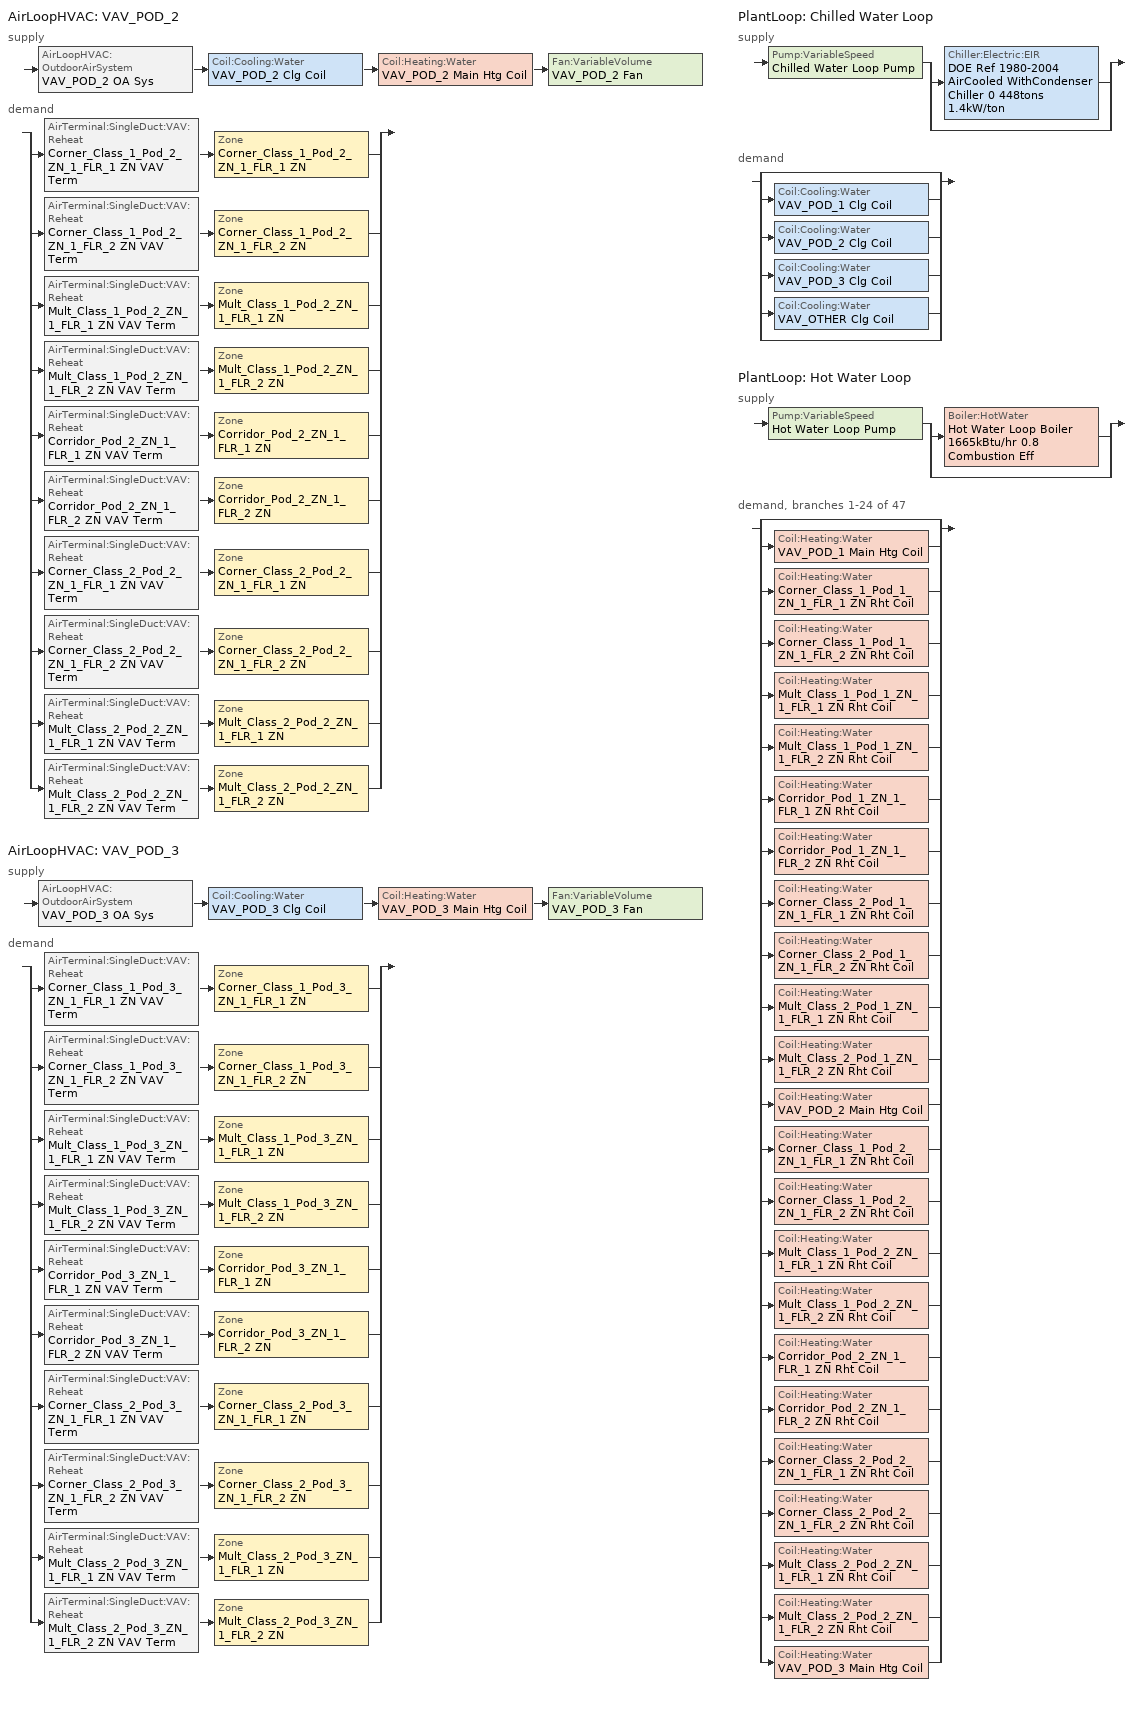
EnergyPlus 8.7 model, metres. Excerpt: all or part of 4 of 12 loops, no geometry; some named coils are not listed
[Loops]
AirLoopHVAC 'VAV_POD_2'
 supply: AirLoopHVAC:OutdoorAirSystem 'VAV_POD_2 OA Sys' > Coil:Cooling:Water 'VAV_POD_2 Clg Coil' > Coil:Heating:Water 'VAV_POD_2 Main Htg Coil' > Fan:VariableVolume 'VAV_POD_2 Fan'
 demand: split
  | AirTerminal:SingleDuct:VAV:Reheat 'Corner_Class_1_Pod_2_ZN_1_FLR_1 ZN VAV Term' > Zone 'Corner_Class_1_Pod_2_ZN_1_FLR_1 ZN'
  | AirTerminal:SingleDuct:VAV:Reheat 'Corner_Class_1_Pod_2_ZN_1_FLR_2 ZN VAV Term' > Zone 'Corner_Class_1_Pod_2_ZN_1_FLR_2 ZN'
  | AirTerminal:SingleDuct:VAV:Reheat 'Mult_Class_1_Pod_2_ZN_1_FLR_1 ZN VAV Term' > Zone 'Mult_Class_1_Pod_2_ZN_1_FLR_1 ZN'
  | AirTerminal:SingleDuct:VAV:Reheat 'Mult_Class_1_Pod_2_ZN_1_FLR_2 ZN VAV Term' > Zone 'Mult_Class_1_Pod_2_ZN_1_FLR_2 ZN'
  | AirTerminal:SingleDuct:VAV:Reheat 'Corridor_Pod_2_ZN_1_FLR_1 ZN VAV Term' > Zone 'Corridor_Pod_2_ZN_1_FLR_1 ZN'
  | AirTerminal:SingleDuct:VAV:Reheat 'Corridor_Pod_2_ZN_1_FLR_2 ZN VAV Term' > Zone 'Corridor_Pod_2_ZN_1_FLR_2 ZN'
  | AirTerminal:SingleDuct:VAV:Reheat 'Corner_Class_2_Pod_2_ZN_1_FLR_1 ZN VAV Term' > Zone 'Corner_Class_2_Pod_2_ZN_1_FLR_1 ZN'
  | AirTerminal:SingleDuct:VAV:Reheat 'Corner_Class_2_Pod_2_ZN_1_FLR_2 ZN VAV Term' > Zone 'Corner_Class_2_Pod_2_ZN_1_FLR_2 ZN'
  | AirTerminal:SingleDuct:VAV:Reheat 'Mult_Class_2_Pod_2_ZN_1_FLR_1 ZN VAV Term' > Zone 'Mult_Class_2_Pod_2_ZN_1_FLR_1 ZN'
  | AirTerminal:SingleDuct:VAV:Reheat 'Mult_Class_2_Pod_2_ZN_1_FLR_2 ZN VAV Term' > Zone 'Mult_Class_2_Pod_2_ZN_1_FLR_2 ZN'
AirLoopHVAC 'VAV_POD_3'
 supply: AirLoopHVAC:OutdoorAirSystem 'VAV_POD_3 OA Sys' > Coil:Cooling:Water 'VAV_POD_3 Clg Coil' > Coil:Heating:Water 'VAV_POD_3 Main Htg Coil' > Fan:VariableVolume 'VAV_POD_3 Fan'
 demand: split
  | AirTerminal:SingleDuct:VAV:Reheat 'Corner_Class_1_Pod_3_ZN_1_FLR_1 ZN VAV Term' > Zone 'Corner_Class_1_Pod_3_ZN_1_FLR_1 ZN'
  | AirTerminal:SingleDuct:VAV:Reheat 'Corner_Class_1_Pod_3_ZN_1_FLR_2 ZN VAV Term' > Zone 'Corner_Class_1_Pod_3_ZN_1_FLR_2 ZN'
  | AirTerminal:SingleDuct:VAV:Reheat 'Mult_Class_1_Pod_3_ZN_1_FLR_1 ZN VAV Term' > Zone 'Mult_Class_1_Pod_3_ZN_1_FLR_1 ZN'
  | AirTerminal:SingleDuct:VAV:Reheat 'Mult_Class_1_Pod_3_ZN_1_FLR_2 ZN VAV Term' > Zone 'Mult_Class_1_Pod_3_ZN_1_FLR_2 ZN'
  | AirTerminal:SingleDuct:VAV:Reheat 'Corridor_Pod_3_ZN_1_FLR_1 ZN VAV Term' > Zone 'Corridor_Pod_3_ZN_1_FLR_1 ZN'
  | AirTerminal:SingleDuct:VAV:Reheat 'Corridor_Pod_3_ZN_1_FLR_2 ZN VAV Term' > Zone 'Corridor_Pod_3_ZN_1_FLR_2 ZN'
  | AirTerminal:SingleDuct:VAV:Reheat 'Corner_Class_2_Pod_3_ZN_1_FLR_1 ZN VAV Term' > Zone 'Corner_Class_2_Pod_3_ZN_1_FLR_1 ZN'
  | AirTerminal:SingleDuct:VAV:Reheat 'Corner_Class_2_Pod_3_ZN_1_FLR_2 ZN VAV Term' > Zone 'Corner_Class_2_Pod_3_ZN_1_FLR_2 ZN'
  | AirTerminal:SingleDuct:VAV:Reheat 'Mult_Class_2_Pod_3_ZN_1_FLR_1 ZN VAV Term' > Zone 'Mult_Class_2_Pod_3_ZN_1_FLR_1 ZN'
  | AirTerminal:SingleDuct:VAV:Reheat 'Mult_Class_2_Pod_3_ZN_1_FLR_2 ZN VAV Term' > Zone 'Mult_Class_2_Pod_3_ZN_1_FLR_2 ZN'
PlantLoop 'Chilled Water Loop'
 supply: Pump:VariableSpeed 'Chilled Water Loop Pump' > split
  | Chiller:Electric:EIR 'DOE Ref 1980-2004 AirCooled WithCondenser  Chiller 0 448tons 1.4kW/ton'
  | bypass
 demand: split
  | bypass
  | Coil:Cooling:Water 'VAV_POD_1 Clg Coil'
  | Coil:Cooling:Water 'VAV_POD_2 Clg Coil'
  | Coil:Cooling:Water 'VAV_POD_3 Clg Coil'
  | Coil:Cooling:Water 'VAV_OTHER Clg Coil'
  | bypass
PlantLoop 'Hot Water Loop'
 supply: Pump:VariableSpeed 'Hot Water Loop Pump' > split
  | Boiler:HotWater 'Hot Water Loop Boiler 1665kBtu/hr 0.8 Combustion Eff'
  | bypass
 demand, branches 1-24 of 47: split
  | bypass
  | Coil:Heating:Water 'VAV_POD_1 Main Htg Coil'
  | Coil:Heating:Water 'Corner_Class_1_Pod_1_ZN_1_FLR_1 ZN Rht Coil'
  | Coil:Heating:Water 'Corner_Class_1_Pod_1_ZN_1_FLR_2 ZN Rht Coil'
  | Coil:Heating:Water 'Mult_Class_1_Pod_1_ZN_1_FLR_1 ZN Rht Coil'
  | Coil:Heating:Water 'Mult_Class_1_Pod_1_ZN_1_FLR_2 ZN Rht Coil'
  | Coil:Heating:Water 'Corridor_Pod_1_ZN_1_FLR_1 ZN Rht Coil'
  | Coil:Heating:Water 'Corridor_Pod_1_ZN_1_FLR_2 ZN Rht Coil'
  | Coil:Heating:Water 'Corner_Class_2_Pod_1_ZN_1_FLR_1 ZN Rht Coil'
  | Coil:Heating:Water 'Corner_Class_2_Pod_1_ZN_1_FLR_2 ZN Rht Coil'
  | Coil:Heating:Water 'Mult_Class_2_Pod_1_ZN_1_FLR_1 ZN Rht Coil'
  | Coil:Heating:Water 'Mult_Class_2_Pod_1_ZN_1_FLR_2 ZN Rht Coil'
  | Coil:Heating:Water 'VAV_POD_2 Main Htg Coil'
  | Coil:Heating:Water 'Corner_Class_1_Pod_2_ZN_1_FLR_1 ZN Rht Coil'
  | Coil:Heating:Water 'Corner_Class_1_Pod_2_ZN_1_FLR_2 ZN Rht Coil'
  | Coil:Heating:Water 'Mult_Class_1_Pod_2_ZN_1_FLR_1 ZN Rht Coil'
  | Coil:Heating:Water 'Mult_Class_1_Pod_2_ZN_1_FLR_2 ZN Rht Coil'
  | Coil:Heating:Water 'Corridor_Pod_2_ZN_1_FLR_1 ZN Rht Coil'
  | Coil:Heating:Water 'Corridor_Pod_2_ZN_1_FLR_2 ZN Rht Coil'
  | Coil:Heating:Water 'Corner_Class_2_Pod_2_ZN_1_FLR_1 ZN Rht Coil'
  | Coil:Heating:Water 'Corner_Class_2_Pod_2_ZN_1_FLR_2 ZN Rht Coil'
  | Coil:Heating:Water 'Mult_Class_2_Pod_2_ZN_1_FLR_1 ZN Rht Coil'
  | Coil:Heating:Water 'Mult_Class_2_Pod_2_ZN_1_FLR_2 ZN Rht Coil'
  | Coil:Heating:Water 'VAV_POD_3 Main Htg Coil'
[ZoneControl:Thermostat] Control Object Type 1=ThermostatSetpoint:DualSetpoint
Name | Zone or ZoneList | Control Type Schedule | Control Name 1
Corner_Class_1_Pod_2_ZN_1_FLR_1 ZN Thermostat | Corner_Class_1_Pod_2_ZN_1_FLR_1 ZN | Corner_Class_1_Pod_2_ZN_1_FLR_1 ZN Thermostat Schedule | SecondarySchool Classroom Thermostat 12
Corner_Class_1_Pod_2_ZN_1_FLR_2 ZN Thermostat | Corner_Class_1_Pod_2_ZN_1_FLR_2 ZN | Corner_Class_1_Pod_2_ZN_1_FLR_2 ZN Thermostat Schedule | SecondarySchool Classroom Thermostat 22
Corner_Class_1_Pod_3_ZN_1_FLR_1 ZN Thermostat | Corner_Class_1_Pod_3_ZN_1_FLR_1 ZN | Corner_Class_1_Pod_3_ZN_1_FLR_1 ZN Thermostat Schedule | SecondarySchool Classroom Thermostat 11
Corner_Class_1_Pod_3_ZN_1_FLR_2 ZN Thermostat | Corner_Class_1_Pod_3_ZN_1_FLR_2 ZN | Corner_Class_1_Pod_3_ZN_1_FLR_2 ZN Thermostat Schedule | SecondarySchool Classroom Thermostat 17
Corner_Class_2_Pod_2_ZN_1_FLR_1 ZN Thermostat | Corner_Class_2_Pod_2_ZN_1_FLR_1 ZN | Corner_Class_2_Pod_2_ZN_1_FLR_1 ZN Thermostat Schedule | SecondarySchool Classroom Thermostat 21
Corner_Class_2_Pod_2_ZN_1_FLR_2 ZN Thermostat | Corner_Class_2_Pod_2_ZN_1_FLR_2 ZN | Corner_Class_2_Pod_2_ZN_1_FLR_2 ZN Thermostat Schedule | SecondarySchool Classroom Thermostat 6
Corner_Class_2_Pod_3_ZN_1_FLR_1 ZN Thermostat | Corner_Class_2_Pod_3_ZN_1_FLR_1 ZN | Corner_Class_2_Pod_3_ZN_1_FLR_1 ZN Thermostat Schedule | SecondarySchool Classroom Thermostat 8
Corner_Class_2_Pod_3_ZN_1_FLR_2 ZN Thermostat | Corner_Class_2_Pod_3_ZN_1_FLR_2 ZN | Corner_Class_2_Pod_3_ZN_1_FLR_2 ZN Thermostat Schedule | SecondarySchool Classroom Thermostat 5
Corridor_Pod_2_ZN_1_FLR_1 ZN Thermostat | Corridor_Pod_2_ZN_1_FLR_1 ZN | Corridor_Pod_2_ZN_1_FLR_1 ZN Thermostat Schedule | SecondarySchool Corridor Thermostat 4
Corridor_Pod_2_ZN_1_FLR_2 ZN Thermostat | Corridor_Pod_2_ZN_1_FLR_2 ZN | Corridor_Pod_2_ZN_1_FLR_2 ZN Thermostat Schedule | SecondarySchool Corridor Thermostat 3
Corridor_Pod_3_ZN_1_FLR_1 ZN Thermostat | Corridor_Pod_3_ZN_1_FLR_1 ZN | Corridor_Pod_3_ZN_1_FLR_1 ZN Thermostat Schedule | SecondarySchool Corridor Thermostat 7
Corridor_Pod_3_ZN_1_FLR_2 ZN Thermostat | Corridor_Pod_3_ZN_1_FLR_2 ZN | Corridor_Pod_3_ZN_1_FLR_2 ZN Thermostat Schedule | SecondarySchool Corridor Thermostat 2
Mult_Class_1_Pod_2_ZN_1_FLR_1 ZN Thermostat | Mult_Class_1_Pod_2_ZN_1_FLR_1 ZN | Mult_Class_1_Pod_2_ZN_1_FLR_1 ZN Thermostat Schedule | SecondarySchool Classroom Thermostat 16
Mult_Class_1_Pod_2_ZN_1_FLR_2 ZN Thermostat | Mult_Class_1_Pod_2_ZN_1_FLR_2 ZN | Mult_Class_1_Pod_2_ZN_1_FLR_2 ZN Thermostat Schedule | SecondarySchool Classroom Thermostat 18
Mult_Class_1_Pod_3_ZN_1_FLR_1 ZN Thermostat | Mult_Class_1_Pod_3_ZN_1_FLR_1 ZN | Mult_Class_1_Pod_3_ZN_1_FLR_1 ZN Thermostat Schedule | SecondarySchool Classroom Thermostat 1
Mult_Class_1_Pod_3_ZN_1_FLR_2 ZN Thermostat | Mult_Class_1_Pod_3_ZN_1_FLR_2 ZN | Mult_Class_1_Pod_3_ZN_1_FLR_2 ZN Thermostat Schedule | SecondarySchool Classroom Thermostat 13
Mult_Class_2_Pod_2_ZN_1_FLR_1 ZN Thermostat | Mult_Class_2_Pod_2_ZN_1_FLR_1 ZN | Mult_Class_2_Pod_2_ZN_1_FLR_1 ZN Thermostat Schedule | SecondarySchool Classroom Thermostat 19
Mult_Class_2_Pod_2_ZN_1_FLR_2 ZN Thermostat | Mult_Class_2_Pod_2_ZN_1_FLR_2 ZN | Mult_Class_2_Pod_2_ZN_1_FLR_2 ZN Thermostat Schedule | SecondarySchool Classroom Thermostat 23
Mult_Class_2_Pod_3_ZN_1_FLR_1 ZN Thermostat | Mult_Class_2_Pod_3_ZN_1_FLR_1 ZN | Mult_Class_2_Pod_3_ZN_1_FLR_1 ZN Thermostat Schedule | SecondarySchool Classroom Thermostat 9
Mult_Class_2_Pod_3_ZN_1_FLR_2 ZN Thermostat | Mult_Class_2_Pod_3_ZN_1_FLR_2 ZN | Mult_Class_2_Pod_3_ZN_1_FLR_2 ZN Thermostat Schedule | SecondarySchool Classroom Thermostat 10
[ThermostatSetpoint:DualSetpoint]
Name | Heating Setpoint Temperature Schedule | Cooling Setpoint Temperature Schedule
SecondarySchool Classroom Thermostat 12; SecondarySchool Classroom Thermostat 22; SecondarySchool Classroom Thermostat 11; SecondarySchool Classroom Thermostat 17; SecondarySchool Classroom Thermostat 21; SecondarySchool Classroom Thermostat 6; SecondarySchool Classroom Thermostat 8; SecondarySchool Classroom Thermostat 5; SecondarySchool Classroom Thermostat 16; SecondarySchool Classroom Thermostat 18; SecondarySchool Classroom Thermostat 1; SecondarySchool Classroom Thermostat 13; SecondarySchool Classroom Thermostat 19; SecondarySchool Classroom Thermostat 23; SecondarySchool Classroom Thermostat 9; SecondarySchool Classroom Thermostat 10 | SecondarySchool HtgSetp | SecondarySchool ClgSetp
SecondarySchool Corridor Thermostat 4; SecondarySchool Corridor Thermostat 3; SecondarySchool Corridor Thermostat 7; SecondarySchool Corridor Thermostat 2 | SecondarySchool HtgSetp BathCorrMechKitchen | SecondarySchool ClgSetp BathCorrMechKitchen
[Zone equipment]
Corner_Class_1_Pod_2_ZN_1_FLR_1 ZN: Corner_Class_1_Pod_2_ZN_1_FLR_1 ZN VAV Term
Corner_Class_1_Pod_2_ZN_1_FLR_2 ZN: Corner_Class_1_Pod_2_ZN_1_FLR_2 ZN VAV Term
Corner_Class_1_Pod_3_ZN_1_FLR_1 ZN: Corner_Class_1_Pod_3_ZN_1_FLR_1 ZN VAV Term
Corner_Class_1_Pod_3_ZN_1_FLR_2 ZN: Corner_Class_1_Pod_3_ZN_1_FLR_2 ZN VAV Term
Corner_Class_2_Pod_2_ZN_1_FLR_1 ZN: Corner_Class_2_Pod_2_ZN_1_FLR_1 ZN VAV Term
Corner_Class_2_Pod_2_ZN_1_FLR_2 ZN: Corner_Class_2_Pod_2_ZN_1_FLR_2 ZN VAV Term
Corner_Class_2_Pod_3_ZN_1_FLR_1 ZN: Corner_Class_2_Pod_3_ZN_1_FLR_1 ZN VAV Term
Corner_Class_2_Pod_3_ZN_1_FLR_2 ZN: Corner_Class_2_Pod_3_ZN_1_FLR_2 ZN VAV Term
Corridor_Pod_2_ZN_1_FLR_1 ZN: Corridor_Pod_2_ZN_1_FLR_1 ZN VAV Term
Corridor_Pod_2_ZN_1_FLR_2 ZN: Corridor_Pod_2_ZN_1_FLR_2 ZN VAV Term
Corridor_Pod_3_ZN_1_FLR_1 ZN: Corridor_Pod_3_ZN_1_FLR_1 ZN VAV Term
Corridor_Pod_3_ZN_1_FLR_2 ZN: Corridor_Pod_3_ZN_1_FLR_2 ZN VAV Term
Mult_Class_1_Pod_2_ZN_1_FLR_1 ZN: Mult_Class_1_Pod_2_ZN_1_FLR_1 ZN VAV Term
Mult_Class_1_Pod_2_ZN_1_FLR_2 ZN: Mult_Class_1_Pod_2_ZN_1_FLR_2 ZN VAV Term
Mult_Class_1_Pod_3_ZN_1_FLR_1 ZN: Mult_Class_1_Pod_3_ZN_1_FLR_1 ZN VAV Term
Mult_Class_1_Pod_3_ZN_1_FLR_2 ZN: Mult_Class_1_Pod_3_ZN_1_FLR_2 ZN VAV Term
Mult_Class_2_Pod_2_ZN_1_FLR_1 ZN: Mult_Class_2_Pod_2_ZN_1_FLR_1 ZN VAV Term
Mult_Class_2_Pod_2_ZN_1_FLR_2 ZN: Mult_Class_2_Pod_2_ZN_1_FLR_2 ZN VAV Term
Mult_Class_2_Pod_3_ZN_1_FLR_1 ZN: Mult_Class_2_Pod_3_ZN_1_FLR_1 ZN VAV Term
Mult_Class_2_Pod_3_ZN_1_FLR_2 ZN: Mult_Class_2_Pod_3_ZN_1_FLR_2 ZN VAV Term
[Sizing:Zone] Zone Cooling Design Supply Air Temperature Input Method=SupplyAirTemperature; Zone Cooling Design Supply Air Temperature {C}=12.8; Zone Cooling Design Supply Air Temperature Difference {deltaC}=11.11; Zone Heating Design Supply Air Temperature Input Method=SupplyAirTemperature; Zone Heating Design Supply Air Temperature {C}=40; Zone Heating Design Supply Air Temperature Difference {deltaC}=11.11; Zone Cooling Design Supply Air Humidity Ratio {kgWater/kgDryAir}=0.0085; Zone Heating Design Supply Air Humidity Ratio {kgWater/kgDryAir}=0.008; Cooling Design Air Flow Method=DesignDay; Cooling Design Air Flow Rate {m3/s}=0; Cooling Minimum Air Flow per Zone Floor Area {m3/s-m2}=0.000762; Cooling Minimum Air Flow {m3/s}=0; Cooling Minimum Air Flow Fraction=0; Heating Design Air Flow Method=DesignDay; Heating Design Air Flow Rate {m3/s}=0; Heating Maximum Air Flow per Zone Floor Area {m3/s-m2}=0.002032; Heating Maximum Air Flow {m3/s}=0.141576; Heating Maximum Air Flow Fraction=0.3; Account for Dedicated Outdoor Air System=No
Name | Design Specification Outdoor Air Object | Design Specification Zone Air Distribution Object
Corner_Class_1_Pod_2_ZN_1_FLR_1 ZN | SecondarySchool Classroom Ventilation (18.26695065 ft3/min-person | Corner_Class_1_Pod_2_ZN_1_FLR_1 ZN Design Spec Zone Air Dist
Corner_Class_1_Pod_2_ZN_1_FLR_2 ZN | SecondarySchool Classroom Ventilation (18.26695065 ft3/min-person | Corner_Class_1_Pod_2_ZN_1_FLR_2 ZN Design Spec Zone Air Dist
Corner_Class_1_Pod_3_ZN_1_FLR_1 ZN | SecondarySchool Classroom Ventilation (18.26695065 ft3/min-person | Corner_Class_1_Pod_3_ZN_1_FLR_1 ZN Design Spec Zone Air Dist
Corner_Class_1_Pod_3_ZN_1_FLR_2 ZN | SecondarySchool Classroom Ventilation (18.26695065 ft3/min-person | Corner_Class_1_Pod_3_ZN_1_FLR_2 ZN Design Spec Zone Air Dist
Corner_Class_2_Pod_2_ZN_1_FLR_1 ZN | SecondarySchool Classroom Ventilation (18.26695065 ft3/min-person | Corner_Class_2_Pod_2_ZN_1_FLR_1 ZN Design Spec Zone Air Dist
Corner_Class_2_Pod_2_ZN_1_FLR_2 ZN | SecondarySchool Classroom Ventilation (18.26695065 ft3/min-person | Corner_Class_2_Pod_2_ZN_1_FLR_2 ZN Design Spec Zone Air Dist
Corner_Class_2_Pod_3_ZN_1_FLR_1 ZN | SecondarySchool Classroom Ventilation (18.26695065 ft3/min-person | Corner_Class_2_Pod_3_ZN_1_FLR_1 ZN Design Spec Zone Air Dist
Corner_Class_2_Pod_3_ZN_1_FLR_2 ZN | SecondarySchool Classroom Ventilation (18.26695065 ft3/min-person | Corner_Class_2_Pod_3_ZN_1_FLR_2 ZN Design Spec Zone Air Dist
Corridor_Pod_2_ZN_1_FLR_1 ZN | SecondarySchool Corridor Ventilation (18.26695065 ft3/min-person | Corridor_Pod_2_ZN_1_FLR_1 ZN Design Spec Zone Air Dist
Corridor_Pod_2_ZN_1_FLR_2 ZN | SecondarySchool Corridor Ventilation (18.26695065 ft3/min-person | Corridor_Pod_2_ZN_1_FLR_2 ZN Design Spec Zone Air Dist
Corridor_Pod_3_ZN_1_FLR_1 ZN | SecondarySchool Corridor Ventilation (18.26695065 ft3/min-person | Corridor_Pod_3_ZN_1_FLR_1 ZN Design Spec Zone Air Dist
Corridor_Pod_3_ZN_1_FLR_2 ZN | SecondarySchool Corridor Ventilation (18.26695065 ft3/min-person | Corridor_Pod_3_ZN_1_FLR_2 ZN Design Spec Zone Air Dist
Mult_Class_1_Pod_2_ZN_1_FLR_1 ZN | SecondarySchool Classroom Ventilation (18.26695065 ft3/min-person | Mult_Class_1_Pod_2_ZN_1_FLR_1 ZN Design Spec Zone Air Dist
Mult_Class_1_Pod_2_ZN_1_FLR_2 ZN | SecondarySchool Classroom Ventilation (18.26695065 ft3/min-person | Mult_Class_1_Pod_2_ZN_1_FLR_2 ZN Design Spec Zone Air Dist
Mult_Class_1_Pod_3_ZN_1_FLR_1 ZN | SecondarySchool Classroom Ventilation (18.26695065 ft3/min-person | Mult_Class_1_Pod_3_ZN_1_FLR_1 ZN Design Spec Zone Air Dist
Mult_Class_1_Pod_3_ZN_1_FLR_2 ZN | SecondarySchool Classroom Ventilation (18.26695065 ft3/min-person | Mult_Class_1_Pod_3_ZN_1_FLR_2 ZN Design Spec Zone Air Dist
Mult_Class_2_Pod_2_ZN_1_FLR_1 ZN | SecondarySchool Classroom Ventilation (18.26695065 ft3/min-person | Mult_Class_2_Pod_2_ZN_1_FLR_1 ZN Design Spec Zone Air Dist
Mult_Class_2_Pod_2_ZN_1_FLR_2 ZN | SecondarySchool Classroom Ventilation (18.26695065 ft3/min-person | Mult_Class_2_Pod_2_ZN_1_FLR_2 ZN Design Spec Zone Air Dist
Mult_Class_2_Pod_3_ZN_1_FLR_1 ZN | SecondarySchool Classroom Ventilation (18.26695065 ft3/min-person | Mult_Class_2_Pod_3_ZN_1_FLR_1 ZN Design Spec Zone Air Dist
Mult_Class_2_Pod_3_ZN_1_FLR_2 ZN | SecondarySchool Classroom Ventilation (18.26695065 ft3/min-person | Mult_Class_2_Pod_3_ZN_1_FLR_2 ZN Design Spec Zone Air Dist
[DesignSpecification:ZoneAirDistribution] Zone Air Distribution Effectiveness in Cooling Mode=1; Zone Air Distribution Effectiveness in Heating Mode=1
Corner_Class_1_Pod_2_ZN_1_FLR_1 ZN Design Spec Zone Air Dist; Corner_Class_1_Pod_2_ZN_1_FLR_2 ZN Design Spec Zone Air Dist; Corner_Class_1_Pod_3_ZN_1_FLR_1 ZN Design Spec Zone Air Dist; Corner_Class_1_Pod_3_ZN_1_FLR_2 ZN Design Spec Zone Air Dist; Corner_Class_2_Pod_2_ZN_1_FLR_1 ZN Design Spec Zone Air Dist; Corner_Class_2_Pod_2_ZN_1_FLR_2 ZN Design Spec Zone Air Dist; Corner_Class_2_Pod_3_ZN_1_FLR_1 ZN Design Spec Zone Air Dist; Corner_Class_2_Pod_3_ZN_1_FLR_2 ZN Design Spec Zone Air Dist; Corridor_Pod_2_ZN_1_FLR_1 ZN Design Spec Zone Air Dist; Corridor_Pod_2_ZN_1_FLR_2 ZN Design Spec Zone Air Dist; Corridor_Pod_3_ZN_1_FLR_1 ZN Design Spec Zone Air Dist; Corridor_Pod_3_ZN_1_FLR_2 ZN Design Spec Zone Air Dist; Mult_Class_1_Pod_2_ZN_1_FLR_1 ZN Design Spec Zone Air Dist; Mult_Class_1_Pod_2_ZN_1_FLR_2 ZN Design Spec Zone Air Dist; Mult_Class_1_Pod_3_ZN_1_FLR_1 ZN Design Spec Zone Air Dist; Mult_Class_1_Pod_3_ZN_1_FLR_2 ZN Design Spec Zone Air Dist; Mult_Class_2_Pod_2_ZN_1_FLR_1 ZN Design Spec Zone Air Dist; Mult_Class_2_Pod_2_ZN_1_FLR_2 ZN Design Spec Zone Air Dist; Mult_Class_2_Pod_3_ZN_1_FLR_1 ZN Design Spec Zone Air Dist; Mult_Class_2_Pod_3_ZN_1_FLR_2 ZN Design Spec Zone Air Dist
[Controller:MechanicalVentilation] Availability Schedule=Always On Discrete; Demand Controlled Ventilation=No; System Outdoor Air Method=ZoneSum; Design Specification Outdoor Air Object Name 1=SecondarySchool Classroom Ventilation (18.26695065 ft3/min-person; Design Specification Outdoor Air Object Name 2=SecondarySchool Classroom Ventilation (18.26695065 ft3/min-person; Design Specification Outdoor Air Object Name 3=SecondarySchool Classroom Ventilation (18.26695065 ft3/min-person; Design Specification Outdoor Air Object Name 4=SecondarySchool Classroom Ventilation (18.26695065 ft3/min-person; Design Specification Outdoor Air Object Name 5=SecondarySchool Corridor Ventilation (18.26695065 ft3/min-person; Design Specification Outdoor Air Object Name 6=SecondarySchool Corridor Ventilation (18.26695065 ft3/min-person; Design Specification Outdoor Air Object Name 7=SecondarySchool Classroom Ventilation (18.26695065 ft3/min-person; Design Specification Outdoor Air Object Name 8=SecondarySchool Classroom Ventilation (18.26695065 ft3/min-person; Design Specification Outdoor Air Object Name 9=SecondarySchool Classroom Ventilation (18.26695065 ft3/min-person; Design Specification Outdoor Air Object Name 10=SecondarySchool Classroom Ventilation (18.26695065 ft3/min-person
Name | Zone Name 1 | Design Specification Zone Air Distribution Object Name 1 | Zone Name 2 | Design Specification Zone Air Distribution Object Name 2 | Zone Name 3 | Design Specification Zone Air Distribution Object Name 3 | Zone Name 4 | Design Specification Zone Air Distribution Object Name 4 | Zone Name 5 | Design Specification Zone Air Distribution Object Name 5 | Zone Name 6 | Design Specification Zone Air Distribution Object Name 6 | Zone Name 7 | Design Specification Zone Air Distribution Object Name 7 | Zone Name 8 | Design Specification Zone Air Distribution Object Name 8 | Zone Name 9 | Design Specification Zone Air Distribution Object Name 9 | Zone Name 10 | Design Specification Zone Air Distribution Object Name 10
VAV_POD_2 Vent Controller | Corner_Class_1_Pod_2_ZN_1_FLR_1 ZN | Corner_Class_1_Pod_2_ZN_1_FLR_1 ZN Design Spec Zone Air Dist | Corner_Class_1_Pod_2_ZN_1_FLR_2 ZN | Corner_Class_1_Pod_2_ZN_1_FLR_2 ZN Design Spec Zone Air Dist | Corner_Class_2_Pod_2_ZN_1_FLR_1 ZN | Corner_Class_2_Pod_2_ZN_1_FLR_1 ZN Design Spec Zone Air Dist | Corner_Class_2_Pod_2_ZN_1_FLR_2 ZN | Corner_Class_2_Pod_2_ZN_1_FLR_2 ZN Design Spec Zone Air Dist | Corridor_Pod_2_ZN_1_FLR_1 ZN | Corridor_Pod_2_ZN_1_FLR_1 ZN Design Spec Zone Air Dist | Corridor_Pod_2_ZN_1_FLR_2 ZN | Corridor_Pod_2_ZN_1_FLR_2 ZN Design Spec Zone Air Dist | Mult_Class_1_Pod_2_ZN_1_FLR_1 ZN | Mult_Class_1_Pod_2_ZN_1_FLR_1 ZN Design Spec Zone Air Dist | Mult_Class_1_Pod_2_ZN_1_FLR_2 ZN | Mult_Class_1_Pod_2_ZN_1_FLR_2 ZN Design Spec Zone Air Dist | Mult_Class_2_Pod_2_ZN_1_FLR_1 ZN | Mult_Class_2_Pod_2_ZN_1_FLR_1 ZN Design Spec Zone Air Dist | Mult_Class_2_Pod_2_ZN_1_FLR_2 ZN | Mult_Class_2_Pod_2_ZN_1_FLR_2 ZN Design Spec Zone Air Dist
VAV_POD_3 Vent Controller | Corner_Class_1_Pod_3_ZN_1_FLR_1 ZN | Corner_Class_1_Pod_3_ZN_1_FLR_1 ZN Design Spec Zone Air Dist | Corner_Class_1_Pod_3_ZN_1_FLR_2 ZN | Corner_Class_1_Pod_3_ZN_1_FLR_2 ZN Design Spec Zone Air Dist | Corner_Class_2_Pod_3_ZN_1_FLR_1 ZN | Corner_Class_2_Pod_3_ZN_1_FLR_1 ZN Design Spec Zone Air Dist | Corner_Class_2_Pod_3_ZN_1_FLR_2 ZN | Corner_Class_2_Pod_3_ZN_1_FLR_2 ZN Design Spec Zone Air Dist | Corridor_Pod_3_ZN_1_FLR_1 ZN | Corridor_Pod_3_ZN_1_FLR_1 ZN Design Spec Zone Air Dist | Corridor_Pod_3_ZN_1_FLR_2 ZN | Corridor_Pod_3_ZN_1_FLR_2 ZN Design Spec Zone Air Dist | Mult_Class_1_Pod_3_ZN_1_FLR_1 ZN | Mult_Class_1_Pod_3_ZN_1_FLR_1 ZN Design Spec Zone Air Dist | Mult_Class_1_Pod_3_ZN_1_FLR_2 ZN | Mult_Class_1_Pod_3_ZN_1_FLR_2 ZN Design Spec Zone Air Dist | Mult_Class_2_Pod_3_ZN_1_FLR_1 ZN | Mult_Class_2_Pod_3_ZN_1_FLR_1 ZN Design Spec Zone Air Dist | Mult_Class_2_Pod_3_ZN_1_FLR_2 ZN | Mult_Class_2_Pod_3_ZN_1_FLR_2 ZN Design Spec Zone Air Dist
[DesignSpecification:OutdoorAir] Outdoor Air Method=Sum; Outdoor Air Flow per Person {m3/s-person}=0.00862104; Outdoor Air Flow per Zone {m3/s}=0; Outdoor Air Flow Air Changes per Hour {1/hr}=0
Name | Outdoor Air Flow per Zone Floor Area {m3/s-m2}
SecondarySchool Classroom Ventilation (18.26695065 ft3/min-person | 0
SecondarySchool Corridor Ventilation (18.26695065 ft3/min-person | 0.000508
[AirTerminal:SingleDuct:VAV:Reheat] Availability Schedule=Always On Discrete; Maximum Air Flow Rate {m3/s}=Autosize; Zone Minimum Air Flow Input Method=Constant; Constant Minimum Air Flow Fraction=0.3; Fixed Minimum Air Flow Rate {m3/s}=0; Maximum Hot Water or Steam Flow Rate {m3/s}=Autosize; Minimum Hot Water or Steam Flow Rate {m3/s}=0; Convergence Tolerance=0.001; Damper Heating Action=Normal; Maximum Flow per Zone Floor Area During Reheat {m3/s-m2}=0; Maximum Flow Fraction During Reheat=0.5; Maximum Reheat Air Temperature {C}=40
Name | Reheat Coil
Corner_Class_1_Pod_2_ZN_1_FLR_1 ZN VAV Term | Corner_Class_1_Pod_2_ZN_1_FLR_1 ZN Rht Coil
Corner_Class_1_Pod_2_ZN_1_FLR_2 ZN VAV Term | Corner_Class_1_Pod_2_ZN_1_FLR_2 ZN Rht Coil
Corner_Class_1_Pod_3_ZN_1_FLR_1 ZN VAV Term | Corner_Class_1_Pod_3_ZN_1_FLR_1 ZN Rht Coil
Corner_Class_1_Pod_3_ZN_1_FLR_2 ZN VAV Term | Corner_Class_1_Pod_3_ZN_1_FLR_2 ZN Rht Coil
Corner_Class_2_Pod_2_ZN_1_FLR_1 ZN VAV Term | Corner_Class_2_Pod_2_ZN_1_FLR_1 ZN Rht Coil
Corner_Class_2_Pod_2_ZN_1_FLR_2 ZN VAV Term | Corner_Class_2_Pod_2_ZN_1_FLR_2 ZN Rht Coil
Corner_Class_2_Pod_3_ZN_1_FLR_1 ZN VAV Term | Corner_Class_2_Pod_3_ZN_1_FLR_1 ZN Rht Coil
Corner_Class_2_Pod_3_ZN_1_FLR_2 ZN VAV Term | Corner_Class_2_Pod_3_ZN_1_FLR_2 ZN Rht Coil
Corridor_Pod_2_ZN_1_FLR_1 ZN VAV Term | Corridor_Pod_2_ZN_1_FLR_1 ZN Rht Coil
Corridor_Pod_2_ZN_1_FLR_2 ZN VAV Term | Corridor_Pod_2_ZN_1_FLR_2 ZN Rht Coil
Corridor_Pod_3_ZN_1_FLR_1 ZN VAV Term | Corridor_Pod_3_ZN_1_FLR_1 ZN Rht Coil
Corridor_Pod_3_ZN_1_FLR_2 ZN VAV Term | Corridor_Pod_3_ZN_1_FLR_2 ZN Rht Coil
Mult_Class_1_Pod_2_ZN_1_FLR_1 ZN VAV Term | Mult_Class_1_Pod_2_ZN_1_FLR_1 ZN Rht Coil
Mult_Class_1_Pod_2_ZN_1_FLR_2 ZN VAV Term | Mult_Class_1_Pod_2_ZN_1_FLR_2 ZN Rht Coil
Mult_Class_1_Pod_3_ZN_1_FLR_1 ZN VAV Term | Mult_Class_1_Pod_3_ZN_1_FLR_1 ZN Rht Coil
Mult_Class_1_Pod_3_ZN_1_FLR_2 ZN VAV Term | Mult_Class_1_Pod_3_ZN_1_FLR_2 ZN Rht Coil
Mult_Class_2_Pod_2_ZN_1_FLR_1 ZN VAV Term | Mult_Class_2_Pod_2_ZN_1_FLR_1 ZN Rht Coil
Mult_Class_2_Pod_2_ZN_1_FLR_2 ZN VAV Term | Mult_Class_2_Pod_2_ZN_1_FLR_2 ZN Rht Coil
Mult_Class_2_Pod_3_ZN_1_FLR_1 ZN VAV Term | Mult_Class_2_Pod_3_ZN_1_FLR_1 ZN Rht Coil
Mult_Class_2_Pod_3_ZN_1_FLR_2 ZN VAV Term | Mult_Class_2_Pod_3_ZN_1_FLR_2 ZN Rht Coil
[Coil:Heating:Water] Availability Schedule=Always On Discrete; U-Factor Times Area Value {W/K}=Autosize; Maximum Water Flow Rate {m3/s}=Autosize; Performance Input Method=UFactorTimesAreaAndDesignWaterFlowRate; Rated Capacity {W}=Autosize; Rated Inlet Water Temperature {C}=82.2222; Rated Outlet Water Temperature {C}=71.1111; Rated Ratio for Air and Water Convection=0.5
Name | Rated Inlet Air Temperature {C} | Rated Outlet Air Temperature {C}
Corner_Class_1_Pod_1_ZN_1_FLR_1 ZN Rht Coil; Corner_Class_1_Pod_1_ZN_1_FLR_2 ZN Rht Coil; Corner_Class_1_Pod_2_ZN_1_FLR_1 ZN Rht Coil; Corner_Class_1_Pod_2_ZN_1_FLR_2 ZN Rht Coil; Corner_Class_2_Pod_1_ZN_1_FLR_1 ZN Rht Coil; Corner_Class_2_Pod_1_ZN_1_FLR_2 ZN Rht Coil; Corner_Class_2_Pod_2_ZN_1_FLR_1 ZN Rht Coil; Corner_Class_2_Pod_2_ZN_1_FLR_2 ZN Rht Coil; Corridor_Pod_1_ZN_1_FLR_1 ZN Rht Coil; Corridor_Pod_1_ZN_1_FLR_2 ZN Rht Coil; Corridor_Pod_2_ZN_1_FLR_1 ZN Rht Coil; Corridor_Pod_2_ZN_1_FLR_2 ZN Rht Coil; Mult_Class_1_Pod_1_ZN_1_FLR_1 ZN Rht Coil; Mult_Class_1_Pod_1_ZN_1_FLR_2 ZN Rht Coil; Mult_Class_1_Pod_2_ZN_1_FLR_1 ZN Rht Coil; Mult_Class_1_Pod_2_ZN_1_FLR_2 ZN Rht Coil; Mult_Class_2_Pod_1_ZN_1_FLR_1 ZN Rht Coil; Mult_Class_2_Pod_1_ZN_1_FLR_2 ZN Rht Coil; Mult_Class_2_Pod_2_ZN_1_FLR_1 ZN Rht Coil; Mult_Class_2_Pod_2_ZN_1_FLR_2 ZN Rht Coil | 12.8 | 40
VAV_POD_2 Main Htg Coil; VAV_POD_3 Main Htg Coil | 7 | 12.8
[AirLoopHVAC] Design Supply Air Flow Rate {m3/s}=AutoSize
VAV_POD_2; VAV_POD_3
[Sizing:System] Type of Load to Size On=Sensible; Design Outdoor Air Flow Rate {m3/s}=Autosize; Central Heating Maximum System Air Flow Ratio=0.3; Preheat Design Temperature {C}=7; Preheat Design Humidity Ratio {kgWater/kgDryAir}=0.008; Precool Design Temperature {C}=12.8; Precool Design Humidity Ratio {kgWater/kgDryAir}=0.008; Central Cooling Design Supply Air Temperature {C}=12.8; Central Heating Design Supply Air Temperature {C}=12.8; Type of Zone Sum to Use=Coincident; 100% Outdoor Air in Cooling=No; 100% Outdoor Air in Heating=No; Central Cooling Design Supply Air Humidity Ratio {kgWater/kgDryAir}=0.0085; Central Heating Design Supply Air Humidity Ratio {kgWater/kgDryAir}=0.008; Cooling Supply Air Flow Rate Method=DesignDay; Cooling Supply Air Flow Rate {m3/s}=0; Cooling Supply Air Flow Rate Per Floor Area {m3/s-m2}=0.00996765; Cooling Fraction of Autosized Cooling Supply Air Flow Rate=1; Cooling Supply Air Flow Rate Per Unit Cooling Capacity {m3/s-W}=3.94755e-05; Heating Supply Air Flow Rate Method=DesignDay; Heating Supply Air Flow Rate {m3/s}=0; Heating Supply Air Flow Rate Per Floor Area {m3/s-m2}=0.00996765; Heating Fraction of Autosized Heating Supply Air Flow Rate=1; Heating Fraction of Autosized Cooling Supply Air Flow Rate=1; Heating Supply Air Flow Rate Per Unit Heating Capacity {m3/s-W}=3.15882e-05; System Outdoor Air Method=ZoneSum; Zone Maximum Outdoor Air Fraction=1; Cooling Design Capacity Method=CoolingDesignCapacity; Cooling Design Capacity {W}=Autosize; Cooling Design Capacity Per Floor Area {W/m2}=234.7; Fraction of Autosized Cooling Design Capacity=1; Heating Design Capacity Method=HeatingDesignCapacity; Heating Design Capacity {W}=Autosize; Heating Design Capacity Per Floor Area {W/m2}=157; Fraction of Autosized Heating Design Capacity=1; Central Cooling Capacity Control Method=OnOff
VAV_POD_2; VAV_POD_3
[Controller:OutdoorAir] Minimum Outdoor Air Flow Rate {m3/s}=0; Maximum Outdoor Air Flow Rate {m3/s}=Autosize; Economizer Control Type=NoEconomizer; Economizer Control Action Type=ModulateFlow; Economizer Maximum Limit Dry-Bulb Temperature {C}=28; Economizer Maximum Limit Enthalpy {J/kg}=64000; Economizer Minimum Limit Dry-Bulb Temperature {C}=-100; Lockout Type=LockoutWithCompressor; Minimum Limit Type=FixedMinimum; Minimum Outdoor Air Schedule=Always On Discrete; High Humidity Control=No; Control High Indoor Humidity Based on Outdoor Humidity Ratio=Yes; Heat Recovery Bypass Control Type=BypassWhenOAFlowGreaterThanMinimum
Name | Mechanical Ventilation Controller
VAV_POD_2 OA Controller | VAV_POD_2 Vent Controller
VAV_POD_3 OA Controller | VAV_POD_3 Vent Controller
[SetpointManager:MixedAir] Control Variable=Temperature
Node 151 OS Default SPM; Node 146 OS Default SPM; Node 143 OS Default SPM; Node 214 OS Default SPM; Node 209 OS Default SPM; Node 206 OS Default SPM
[Controller:WaterCoil] Control Variable=Temperature; Actuator Variable=Flow; Maximum Actuated Flow {m3/s}=Autosize; Minimum Actuated Flow {m3/s}=0
Name | Action | Controller Convergence Tolerance {deltaC}
VAV_POD_2 Clg Coil Controller; VAV_POD_3 Clg Coil Controller | Reverse | Autosize
VAV_POD_2 Main Htg Coil Controller; VAV_POD_3 Main Htg Coil Controller | Normal | 0.0001
[Coil:Cooling:Water] Availability Schedule=Always On Discrete; Design Water Flow Rate {m3/s}=Autosize; Design Air Flow Rate {m3/s}=Autosize; Design Inlet Water Temperature {C}=Autosize; Design Inlet Air Temperature {C}=Autosize; Design Outlet Air Temperature {C}=Autosize; Design Inlet Air Humidity Ratio {kgWater/kgDryAir}=Autosize; Design Outlet Air Humidity Ratio {kgWater/kgDryAir}=Autosize; Type of Analysis=SimpleAnalysis; Heat Exchanger Configuration=CrossFlow
VAV_POD_2 Clg Coil; VAV_POD_3 Clg Coil
[Fan:VariableVolume] Availability Schedule=SecondarySchool VAV Operation; Fan Total Efficiency=0.6006; Pressure Rise {Pa}=1389.92; Maximum Flow Rate {m3/s}=AutoSize; Fan Power Minimum Flow Rate Input Method=Fraction; Fan Power Minimum Flow Fraction=0.7; Fan Power Minimum Air Flow Rate {m3/s}=0; Motor Efficiency=0.924; Motor In Airstream Fraction=1; Fan Power Coefficient 1=0.1631; Fan Power Coefficient 2=1.5901; Fan Power Coefficient 3=-0.8817; Fan Power Coefficient 4=0.1281; Fan Power Coefficient 5=0
VAV_POD_2 Fan; VAV_POD_3 Fan
[SetpointManager:Scheduled] Control Variable=Temperature
Name | Schedule
10 Zone VAV supply air setpoint manager 1 | Supply Air Temp - 55.04F 1
10 Zone VAV supply air setpoint manager 2 | Supply Air Temp - 55.04F 2
Chilled water loop setpoint manager | Chilled Water Loop Temp - 44F
Hot water loop setpoint manager | Hot Water Loop Temp - 180F
[PlantLoop] Fluid Type=Water; Maximum Loop Flow Rate {m3/s}=Autosize; Minimum Loop Flow Rate {m3/s}=0; Plant Loop Volume {m3}=Autocalculate; Load Distribution Scheme=Optimal; Plant Loop Demand Calculation Scheme=SingleSetpoint
Name | Plant Equipment Operation Scheme | Maximum Loop Temperature {C} | Minimum Loop Temperature {C}
Chilled Water Loop | Chilled Water Loop Operation Schemes | 98 | 1
Hot Water Loop | Hot Water Loop Operation Schemes | 100 | 10
[Sizing:Plant] Sizing Option=NonCoincident; Zone Timesteps in Averaging Window=1; Coincident Sizing Factor Mode=None
Name | Loop Type | Design Loop Exit Temperature {C} | Loop Design Temperature Difference {deltaC}
Chilled Water Loop | Cooling | 6.66667 | 5.61111
Hot Water Loop | Heating | 82.2222 | 11.1111
[Pump:VariableSpeed] Design Maximum Flow Rate {m3/s}=Autosize; Design Pump Head {Pa}=179344; Design Power Consumption {W}=Autosize; Fraction of Motor Inefficiencies to Fluid Stream=0; Coefficient 1 of the Part Load Performance Curve=0; Coefficient 2 of the Part Load Performance Curve=1; Coefficient 3 of the Part Load Performance Curve=0; Coefficient 4 of the Part Load Performance Curve=0; Design Minimum Flow Rate {m3/s}=0; Pump Control Type=Intermittent
Name | Motor Efficiency
Chilled Water Loop Pump | 0.924
Hot Water Loop Pump | 0.875
[Chiller:Electric:EIR]
DOE Ref 1980-2004 AirCooled WithCondenser  Chiller 0 448tons 1.4kW/ton: Reference Capacity {W}=Autosize; Reference COP {W/W}=2.49964; Reference Leaving Chilled Water Temperature {C}=6.66667; Reference Entering Condenser Fluid Temperature {C}=35; Reference Chilled Water Flow Rate {m3/s}=Autosize; Reference Condenser Fluid Flow Rate {m3/s}=Autosize; Cooling Capacity Function of Temperature Curve=ChlrAirRecipQRatio_fTchwsToadbSI; Electric Input to Cooling Output Ratio Function of Temperature Curve=ChlrAirRecipEIRRatio_fTchwsToadbSI; Electric Input to Cooling Output Ratio Function of Part Load Ratio Curve=ChlrAirRecipEIRRatio_fQRatio; Minimum Part Load Ratio=0.15; Maximum Part Load Ratio=1; Optimum Part Load Ratio=1; Minimum Unloading Ratio=0.25; Condenser Type=AirCooled; Condenser Fan Power Ratio {W/W}=0; Fraction of Compressor Electric Consumption Rejected by Condenser=1; Leaving Chilled Water Lower Temperature Limit {C}=2.22222; Chiller Flow Mode=ConstantFlow; Sizing Factor=1
[PlantEquipmentOperationSchemes] Control Scheme Schedule Name 1=Always On Discrete
Name | Control Scheme Object Type 1 | Control Scheme Name 1
Chilled Water Loop Operation Schemes | PlantEquipmentOperation:CoolingLoad | Chilled Water Loop Cooling Operation Scheme
Hot Water Loop Operation Schemes | PlantEquipmentOperation:HeatingLoad | Hot Water Loop Heating Operation Scheme
[PlantEquipmentOperation:CoolingLoad]
Chilled Water Loop Cooling Operation Scheme: Load Range Lower Limit 1 {W}=0; Load Range Upper Limit 1 {W}=1000000000; Range Equipment List Name 1=Chilled Water Loop Cooling Equipment List
[PlantEquipmentList]
Chilled Water Loop Cooling Equipment List: Chiller:Electric:EIR, DOE Ref 1980-2004 AirCooled WithCondenser  Chiller 0 448tons 1.4kW/ton
Hot Water Loop Heating Equipment List: Boiler:HotWater, Hot Water Loop Boiler 1665kBtu/hr 0.8 Combustion Eff
[Boiler:HotWater]
Hot Water Loop Boiler 1665kBtu/hr 0.8 Combustion Eff: Fuel Type=NaturalGas; Nominal Capacity {W}=Autosize; Nominal Thermal Efficiency=0.793; Efficiency Curve Temperature Evaluation Variable=LeavingBoiler; Normalized Boiler Efficiency Curve=Boiler Constant Efficiency Curve; Design Water Outlet Temperature {C}=82.2222; Design Water Flow Rate {m3/s}=Autosize; Minimum Part Load Ratio=0; Maximum Part Load Ratio=1.2; Optimum Part Load Ratio=1; Water Outlet Upper Temperature Limit {C}=95; Boiler Flow Mode=LeavingSetpointModulated; Parasitic Electric Load {W}=0; Sizing Factor=1
[PlantEquipmentOperation:HeatingLoad]
Hot Water Loop Heating Operation Scheme: Load Range Lower Limit 1 {W}=0; Load Range Upper Limit 1 {W}=1000000000; Range Equipment List Name 1=Hot Water Loop Heating Equipment List
[Schedule:Compact]
Corner_Class_1_Pod_2_ZN_1_FLR_1 ZN Thermostat Schedule; Corner_Class_1_Pod_2_ZN_1_FLR_2 ZN Thermostat Schedule; Corner_Class_1_Pod_3_ZN_1_FLR_1 ZN Thermostat Schedule; Corner_Class_1_Pod_3_ZN_1_FLR_2 ZN Thermostat Schedule; Corner_Class_2_Pod_2_ZN_1_FLR_1 ZN Thermostat Schedule; Corner_Class_2_Pod_2_ZN_1_FLR_2 ZN Thermostat Schedule; Corner_Class_2_Pod_3_ZN_1_FLR_1 ZN Thermostat Schedule; Corner_Class_2_Pod_3_ZN_1_FLR_2 ZN Thermostat Schedule; Corridor_Pod_2_ZN_1_FLR_1 ZN Thermostat Schedule; Corridor_Pod_2_ZN_1_FLR_2 ZN Thermostat Schedule; Corridor_Pod_3_ZN_1_FLR_1 ZN Thermostat Schedule; Corridor_Pod_3_ZN_1_FLR_2 ZN Thermostat Schedule; Mult_Class_1_Pod_2_ZN_1_FLR_1 ZN Thermostat Schedule; Mult_Class_1_Pod_2_ZN_1_FLR_2 ZN Thermostat Schedule; Mult_Class_1_Pod_3_ZN_1_FLR_1 ZN Thermostat Schedule; Mult_Class_1_Pod_3_ZN_1_FLR_2 ZN Thermostat Schedule; Mult_Class_2_Pod_2_ZN_1_FLR_1 ZN Thermostat Schedule; Mult_Class_2_Pod_2_ZN_1_FLR_2 ZN Thermostat Schedule; Mult_Class_2_Pod_3_ZN_1_FLR_1 ZN Thermostat Schedule; Mult_Class_2_Pod_3_ZN_1_FLR_2 ZN Thermostat Schedule: Through: 12/31, For: AllDays, Until: 24:00, 4
[Schedule:Day:Interval]
Schedule Day 70; SecondarySchool HtgSetp Summer Design Day; Schedule Day 72; SecondarySchool HtgSetp BathCorrMechKitchen Summer Design Day: No, 24:00, 16
SecondarySchool HtgSetp Default; SecondarySchool HtgSetp BathCorrMechKitchen Default: No, 07:00, 16, 22:00, 21, 24:00, 16
Schedule Day 69; Schedule Day 71: No, 08:00, 16, 13:00, 21, 24:00, 16
SecondarySchool HtgSetp Winter Design Day; SecondarySchool HtgSetp BathCorrMechKitchen Winter Design Day: No, 24:00, 21
Schedule Day 74; SecondarySchool ClgSetp Winter Design Day; Schedule Day 76; SecondarySchool ClgSetp BathCorrMechKitchen Winter Design Day: No, 24:00, 27
SecondarySchool ClgSetp Default; SecondarySchool ClgSetp BathCorrMechKitchen Default: No, 07:00, 27, 22:00, 24, 24:00, 27
Schedule Day 73; Schedule Day 75: No, 08:00, 27, 13:00, 24, 24:00, 27
SecondarySchool ClgSetp Summer Design Day; SecondarySchool ClgSetp BathCorrMechKitchen Summer Design Day: No, 24:00, 24
Chilled Water Loop Temp - 44F Default: No, 24:00, 6.66667
Hot Water Loop Temp - 180F Default: No, 24:00, 82.2222
SecondarySchool VAV Operation Default; SecondarySchool VAV Operation Summer Design Day: No, 07:00, 0, 22:00, 1, 24:00, 0
SecondarySchool VAV Operation Sat|WntrDsn Day; SecondarySchool VAV Operation Winter Design Day: No, 08:00, 0, 13:00, 1, 24:00, 0
SecondarySchool VAV Operation Sun Day: No, 24:00, 0
Supply Air Temp - 55.04F Default 1; Supply Air Temp - 55.04F Default 2: No, 24:00, 12.8
[Schedule:Week:Daily]
Schedule:Week:Daily {3b6b728d-06b6-400b-ba5a-ab11429c0aac}: Schedule Day 70, SecondarySchool HtgSetp Default, SecondarySchool HtgSetp Default, SecondarySchool HtgSetp Default, SecondarySchool HtgSetp Default, SecondarySchool HtgSetp Default, Schedule Day 69, SecondarySchool HtgSetp Default, SecondarySchool HtgSetp Summer Design Day, SecondarySchool HtgSetp Winter Design Day, SecondarySchool HtgSetp Default, SecondarySchool HtgSetp Default
Schedule:Week:Daily {824d5ec9-d03b-4be4-859f-b094222774b4}: Schedule Day 74, SecondarySchool ClgSetp Default, SecondarySchool ClgSetp Default, SecondarySchool ClgSetp Default, SecondarySchool ClgSetp Default, SecondarySchool ClgSetp Default, Schedule Day 73, SecondarySchool ClgSetp Default, SecondarySchool ClgSetp Summer Design Day, SecondarySchool ClgSetp Winter Design Day, SecondarySchool ClgSetp Default, SecondarySchool ClgSetp Default
Schedule:Week:Daily {ff9c5d40-4949-458b-a6fa-52616719d0f2}: Schedule Day 72, SecondarySchool HtgSetp BathCorrMechKitchen Default, SecondarySchool HtgSetp BathCorrMechKitchen Default, SecondarySchool HtgSetp BathCorrMechKitchen Default, SecondarySchool HtgSetp BathCorrMechKitchen Default, SecondarySchool HtgSetp BathCorrMechKitchen Default, Schedule Day 71, SecondarySchool HtgSetp BathCorrMechKitchen Default, SecondarySchool HtgSetp BathCorrMechKitchen Summer Design Day, SecondarySchool HtgSetp BathCorrMechKitchen Winter Design Day, SecondarySchool HtgSetp BathCorrMechKitchen Default, SecondarySchool HtgSetp BathCorrMechKitchen Default
Schedule:Week:Daily {32ecca94-38a8-4d73-9779-d30741e97e49}: Schedule Day 76, SecondarySchool ClgSetp BathCorrMechKitchen Default, SecondarySchool ClgSetp BathCorrMechKitchen Default, SecondarySchool ClgSetp BathCorrMechKitchen Default, SecondarySchool ClgSetp BathCorrMechKitchen Default, SecondarySchool ClgSetp BathCorrMechKitchen Default, Schedule Day 75, SecondarySchool ClgSetp BathCorrMechKitchen Default, SecondarySchool ClgSetp BathCorrMechKitchen Summer Design Day, SecondarySchool ClgSetp BathCorrMechKitchen Winter Design Day, SecondarySchool ClgSetp BathCorrMechKitchen Default, SecondarySchool ClgSetp BathCorrMechKitchen Default
Schedule:Week:Daily {3ad0f53b-0963-4f0a-9b21-6a1cef2642c5}: Chilled Water Loop Temp - 44F Default, Chilled Water Loop Temp - 44F Default, Chilled Water Loop Temp - 44F Default, Chilled Water Loop Temp - 44F Default, Chilled Water Loop Temp - 44F Default, Chilled Water Loop Temp - 44F Default, Chilled Water Loop Temp - 44F Default, Chilled Water Loop Temp - 44F Default, Chilled Water Loop Temp - 44F Default, Chilled Water Loop Temp - 44F Default, Chilled Water Loop Temp - 44F Default, Chilled Water Loop Temp - 44F Default
Schedule:Week:Daily {9c6b1ad9-7dfa-4296-a601-f8809a32890e}: Hot Water Loop Temp - 180F Default, Hot Water Loop Temp - 180F Default, Hot Water Loop Temp - 180F Default, Hot Water Loop Temp - 180F Default, Hot Water Loop Temp - 180F Default, Hot Water Loop Temp - 180F Default, Hot Water Loop Temp - 180F Default, Hot Water Loop Temp - 180F Default, Hot Water Loop Temp - 180F Default, Hot Water Loop Temp - 180F Default, Hot Water Loop Temp - 180F Default, Hot Water Loop Temp - 180F Default
Schedule:Week:Daily {ec759e56-f7f4-4947-a9eb-ebd56fbd4674}: SecondarySchool VAV Operation Sun Day, SecondarySchool VAV Operation Default, SecondarySchool VAV Operation Default, SecondarySchool VAV Operation Default, SecondarySchool VAV Operation Default, SecondarySchool VAV Operation Default, SecondarySchool VAV Operation Sat|WntrDsn Day, SecondarySchool VAV Operation Default, SecondarySchool VAV Operation Summer Design Day, SecondarySchool VAV Operation Winter Design Day, SecondarySchool VAV Operation Default, SecondarySchool VAV Operation Default
Schedule:Week:Daily {a71e6151-6013-4590-8782-d34ebd8c8ce6}: Supply Air Temp - 55.04F Default 1, Supply Air Temp - 55.04F Default 1, Supply Air Temp - 55.04F Default 1, Supply Air Temp - 55.04F Default 1, Supply Air Temp - 55.04F Default 1, Supply Air Temp - 55.04F Default 1, Supply Air Temp - 55.04F Default 1, Supply Air Temp - 55.04F Default 1, Supply Air Temp - 55.04F Default 1, Supply Air Temp - 55.04F Default 1, Supply Air Temp - 55.04F Default 1, Supply Air Temp - 55.04F Default 1
Schedule:Week:Daily {4c82e3cc-fcd1-4423-9221-3128c0c3ae44}: Supply Air Temp - 55.04F Default 2, Supply Air Temp - 55.04F Default 2, Supply Air Temp - 55.04F Default 2, Supply Air Temp - 55.04F Default 2, Supply Air Temp - 55.04F Default 2, Supply Air Temp - 55.04F Default 2, Supply Air Temp - 55.04F Default 2, Supply Air Temp - 55.04F Default 2, Supply Air Temp - 55.04F Default 2, Supply Air Temp - 55.04F Default 2, Supply Air Temp - 55.04F Default 2, Supply Air Temp - 55.04F Default 2
[Schedule:Year]
SecondarySchool HtgSetp: Schedule:Week:Daily {3b6b728d-06b6-400b-ba5a-ab11429c0aac}, 1, 1, 12, 31
SecondarySchool ClgSetp: Schedule:Week:Daily {824d5ec9-d03b-4be4-859f-b094222774b4}, 1, 1, 12, 31
SecondarySchool HtgSetp BathCorrMechKitchen: Schedule:Week:Daily {ff9c5d40-4949-458b-a6fa-52616719d0f2}, 1, 1, 12, 31
SecondarySchool ClgSetp BathCorrMechKitchen: Schedule:Week:Daily {32ecca94-38a8-4d73-9779-d30741e97e49}, 1, 1, 12, 31
Chilled Water Loop Temp - 44F: Schedule:Week:Daily {3ad0f53b-0963-4f0a-9b21-6a1cef2642c5}, 1, 1, 12, 31
Hot Water Loop Temp - 180F: Schedule:Week:Daily {9c6b1ad9-7dfa-4296-a601-f8809a32890e}, 1, 1, 12, 31
SecondarySchool VAV Operation: Schedule:Week:Daily {ec759e56-f7f4-4947-a9eb-ebd56fbd4674}, 1, 1, 12, 31
Supply Air Temp - 55.04F 1: Schedule:Week:Daily {a71e6151-6013-4590-8782-d34ebd8c8ce6}, 1, 1, 12, 31
Supply Air Temp - 55.04F 2: Schedule:Week:Daily {4c82e3cc-fcd1-4423-9221-3128c0c3ae44}, 1, 1, 12, 31
[Schedule:Constant]
Always On Discrete: Hourly Value=1
[Curve:Biquadratic] Minimum Value of x {BasedOnField A2}=4.44; Maximum Value of x {BasedOnField A2}=12.22; Minimum Value of y {BasedOnField A3}=23.89; Maximum Value of y {BasedOnField A3}=46.11; Maximum Curve Output {BasedOnField A4}=1.3
Name | Coefficient1 Constant | Coefficient2 x | Coefficient3 x**2 | Coefficient4 y | Coefficient5 y**2 | Coefficient6 x*y | Minimum Curve Output {BasedOnField A4}
ChlrAirRecipQRatio_fTchwsToadbSI | 1.12603 | 0.041571 | 0.000253 | -0.010526 | 1e-05 | -0.000256 | 0.82
ChlrAirRecipEIRRatio_fTchwsToadbSI | 0.542784 | -0.013907 | 0.000476 | 0.012197 | 0.000149 | -0.000334 | 0.72
[Curve:Cubic]
Boiler Constant Efficiency Curve: Coefficient1 Constant=1; Coefficient2 x=0; Coefficient3 x**2=0; Coefficient4 x**3=0; Minimum Value of x {BasedOnField A2}=0; Maximum Value of x {BasedOnField A2}=1
[Curve:Quadratic]
ChlrAirRecipEIRRatio_fQRatio: Coefficient1 Constant=0.114437; Coefficient2 x=0.545933; Coefficient3 x**2=0.342299; Minimum Value of x {BasedOnField A2}=0; Maximum Value of x {BasedOnField A2}=1; Minimum Curve Output {BasedOnField A3}=0.11
